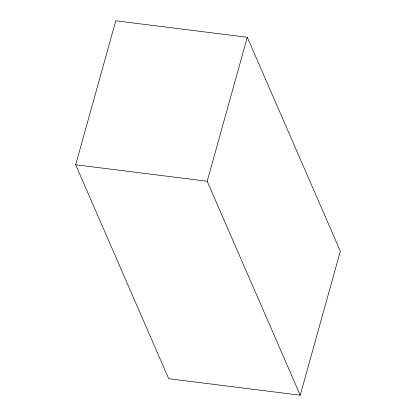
<?xml version="1.0" encoding="UTF-8"?>
<svg xmlns="http://www.w3.org/2000/svg" width="416" height="416" viewBox="0 0 416 416"><rect width="100%" height="100%" fill="white"/><g stroke="black" fill="none" stroke-linecap="round" stroke-linejoin="round"><path stroke-width="0.62" d="M75.66 164.772L115.773 20.8L247.296 37.289L340.34 251.228L300.227 395.2L168.704 378.711L75.66 164.772L207.184 181.262L300.227 395.2M207.184 181.262L247.296 37.289"/></g></svg>
